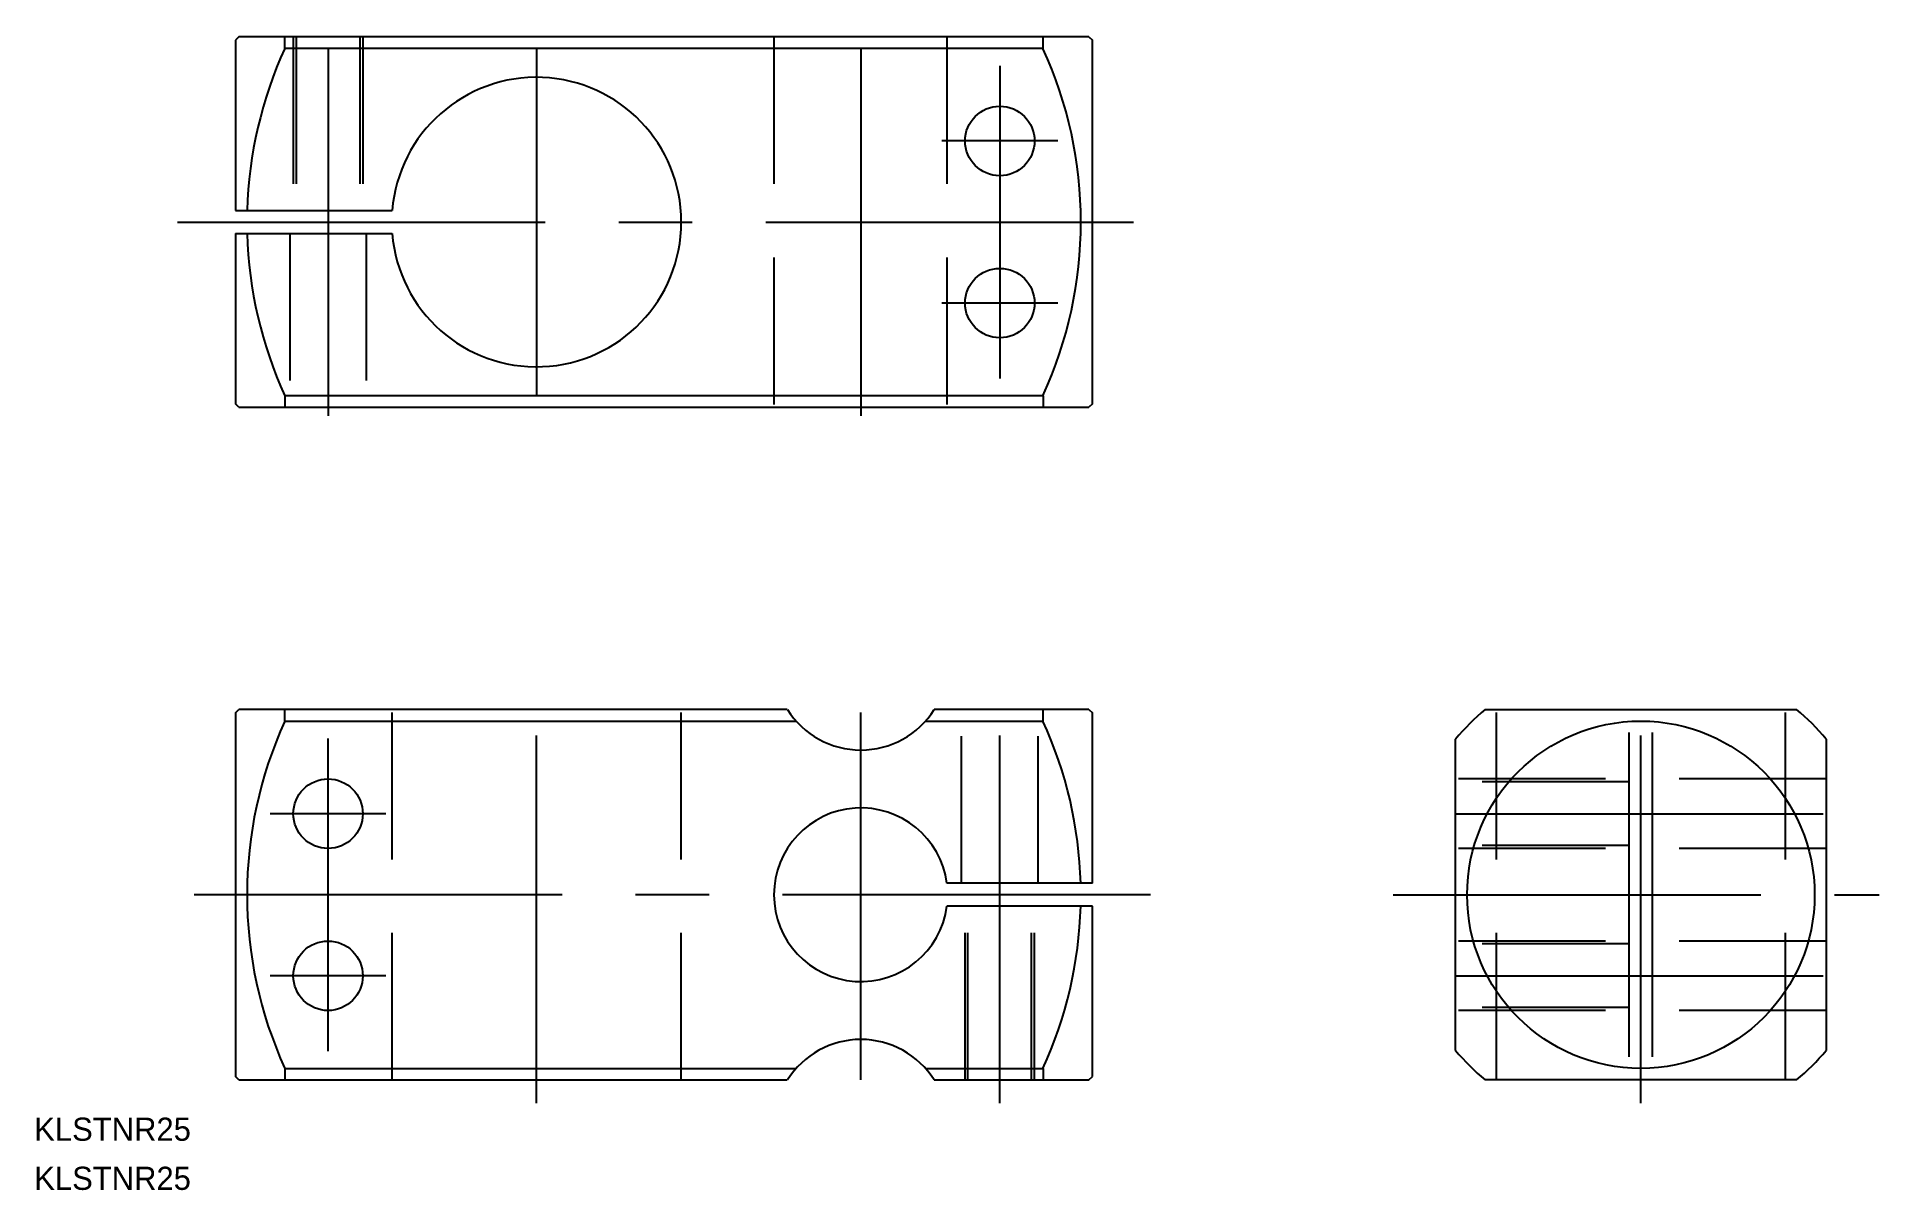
# Model space of a CAD drawing. Extents: x 405 to 564, y 466 to 566.
import ezdxf

# ---------------------------------------------------------------- set-up
doc = ezdxf.new("R2010")
doc.units = 0
doc.linetypes.add('CENTER', pattern=[50.8, 31.75, -6.35, 6.35, -6.35])
doc.linetypes.add('DASHED', pattern=[19.05, 12.7, -6.35])
doc.layers.get('0').update_dxf_attribs({"linetype": 'CONTINUOUS'})
doc.layers.add('CENTER', color=1, linetype='CENTER')

msp = doc.modelspace()

# ---------------------------------------------------------------- linework, layer by layer
at = {"color": 7, "linetype": 'CONTINUOUS'}
for p, q in [((422.18, 566.03), (421.88, 565.73)), ((421.88, 565.73), (421.88, 551.03)), ((495.58, 566.03), (422.18, 566.03)), ((426.15, 565.03), (426.15, 566.03)), ((491.61, 565.03), (426.15, 565.03)), ((491.61, 565.03), (491.61, 566.03)), ((495.58, 566.03), (495.88, 565.73)), ((495.88, 534.33), (495.88, 565.73)), ((421.88, 551.03), (435.42, 551.03)), ((421.88, 549.03), (435.42, 549.03)), ((421.88, 549.03), (421.88, 534.33)), ((491.61, 535.03), (426.15, 535.03)), ((426.15, 535.03), (426.15, 534.03)), ((491.61, 535.03), (491.61, 534.03)), ((422.18, 534.03), (421.88, 534.33)), ((422.18, 534.03), (495.58, 534.03)), ((495.88, 534.33), (495.58, 534.03)), ((421.88, 507.63), (422.18, 507.93)), ((421.88, 507.63), (421.88, 476.23)), ((469.53, 507.93), (422.18, 507.93)), ((426.15, 506.93), (426.15, 507.93)), ((495.58, 507.93), (482.22, 507.93)), ((491.61, 506.93), (491.61, 507.93)), ((495.58, 507.93), (495.88, 507.63)), ((495.88, 492.93), (495.88, 507.63)), ((529.78, 507.93), (556.68, 507.93)), ((426.15, 506.93), (470.29, 506.93)), ((481.47, 506.93), (491.61, 506.93)), ((542.23, 477.93), (542.23, 505.93)), ((544.23, 477.93), (544.23, 505.93)), ((527.23, 478.49), (527.23, 505.38)), ((559.23, 505.38), (559.23, 478.49)), ((495.88, 492.93), (483.31, 492.93)), ((495.88, 490.93), (483.31, 490.93)), ((495.88, 476.23), (495.88, 490.93)), ((422.18, 475.93), (421.88, 476.23)), ((422.18, 475.93), (469.53, 475.93)), ((426.15, 476.93), (470.29, 476.93)), ((426.15, 476.93), (426.15, 475.93)), ((481.47, 476.93), (491.61, 476.93)), ((482.22, 475.93), (495.58, 475.93)), ((491.61, 476.93), (491.61, 475.93)), ((495.58, 475.93), (495.88, 476.23)), ((556.68, 475.93), (529.78, 475.93))]:
    msp.add_line(p, q, dxfattribs=at)
at = {"color": 3, "linetype": 'DASHED'}
for p, q in [((426.88, 566.03), (426.88, 551.03)), ((427.13, 566.03), (427.13, 551.03)), ((432.63, 566.03), (432.63, 551.03)), ((432.88, 566.03), (432.88, 551.03)), ((468.38, 566.03), (468.38, 534.03)), ((483.31, 566.03), (483.31, 534.03)), ((426.58, 549.03), (426.58, 534.03)), ((433.18, 549.03), (433.18, 534.03)), ((435.42, 475.93), (435.42, 507.93)), ((460.38, 475.93), (460.38, 507.93)), ((484.58, 492.93), (484.58, 507.93)), ((491.18, 492.93), (491.18, 507.93)), ((530.77, 475.93), (530.77, 507.93)), ((555.73, 475.93), (555.73, 507.93)), ((559.23, 501.93), (527.23, 501.93)), ((542.23, 501.68), (527.23, 501.68)), ((542.23, 496.18), (527.23, 496.18)), ((559.23, 495.93), (527.23, 495.93)), ((484.88, 475.93), (484.88, 490.93)), ((485.13, 475.93), (485.13, 490.93)), ((490.63, 475.93), (490.63, 490.93)), ((490.88, 475.93), (490.88, 490.93)), ((559.23, 487.93), (527.23, 487.93)), ((542.23, 487.68), (527.23, 487.68)), ((542.23, 482.18), (527.23, 482.18)), ((559.23, 481.93), (527.23, 481.93))]:
    msp.add_line(p, q, dxfattribs=at)
at = {"color": 7, "linetype": 'CONTINUOUS'}
for centre, radius in [((487.88, 557.03), 3), ((487.88, 543.03), 3), ((543.23, 491.93), 15), ((429.88, 498.93), 3), ((429.88, 484.93), 3)]:
    msp.add_circle(centre, radius, dxfattribs=at)
for centre, radius, start, end in [((458.88, 550.03), 36, 155.3757, 178.4082), ((458.88, 550.03), 36, 335.3757, 24.6243), ((447.88, 550.03), 12.5, 184.5886, 175.4114), ((458.88, 550.03), 36, 181.5918, 204.6243), ((475.88, 511.93), 7.5, 212.231, 327.769), ((543.23, 491.93), 20.9, 130.044, 139.956), ((543.23, 491.93), 20.9, 40.044, 49.956), ((458.88, 491.93), 36, 155.3757, 204.6243), ((458.88, 491.93), 36, 1.5918, 24.6243), ((475.88, 491.93), 7.5, 7.6623, 352.3377), ((458.88, 491.93), 36, 335.3757, 358.4082), ((475.88, 471.93), 7.5, 32.231, 147.769), ((543.23, 491.93), 20.9, 220.044, 229.956), ((543.23, 491.93), 20.9, 310.044, 319.956)]:
    msp.add_arc(centre, radius, start, end, dxfattribs=at)
at = {"layer": 'CENTER', "color": 1, "linetype": 'CENTER'}
for p, q in [((429.88, 565.03), (429.88, 532.03)), ((447.88, 565.03), (447.88, 535.03)), ((475.88, 565.03), (475.88, 532.03)), ((487.88, 563.53), (487.88, 536.53)), ((492.88, 557.03), (482.88, 557.03)), ((416.88, 550.03), (500.88, 550.03)), ((492.88, 543.03), (482.88, 543.03)), ((543.23, 473.93), (543.23, 509.93)), ((447.88, 473.93), (447.88, 507.93)), ((475.88, 475.93), (475.88, 507.93)), ((487.88, 473.93), (487.88, 507.93)), ((429.88, 478.43), (429.88, 505.43)), ((434.88, 498.93), (424.88, 498.93)), ((527.23, 498.93), (559.23, 498.93)), ((500.88, 491.93), (416.88, 491.93)), ((521.85, 491.93), (563.81, 491.93)), ((434.88, 484.93), (424.88, 484.93)), ((527.23, 484.93), (559.23, 484.93))]:
    msp.add_line(p, q, dxfattribs=at)

# ---------------------------------------------------------------- texts
at = {"color": 7, "linetype": 'CONTINUOUS'}
for p in [(404.51, 470.68), (404.51, 466.44)]:
    msp.add_text('KLSTNR25', height=2, dxfattribs=at).set_placement(p)

doc.saveas('drawing.dxf')
